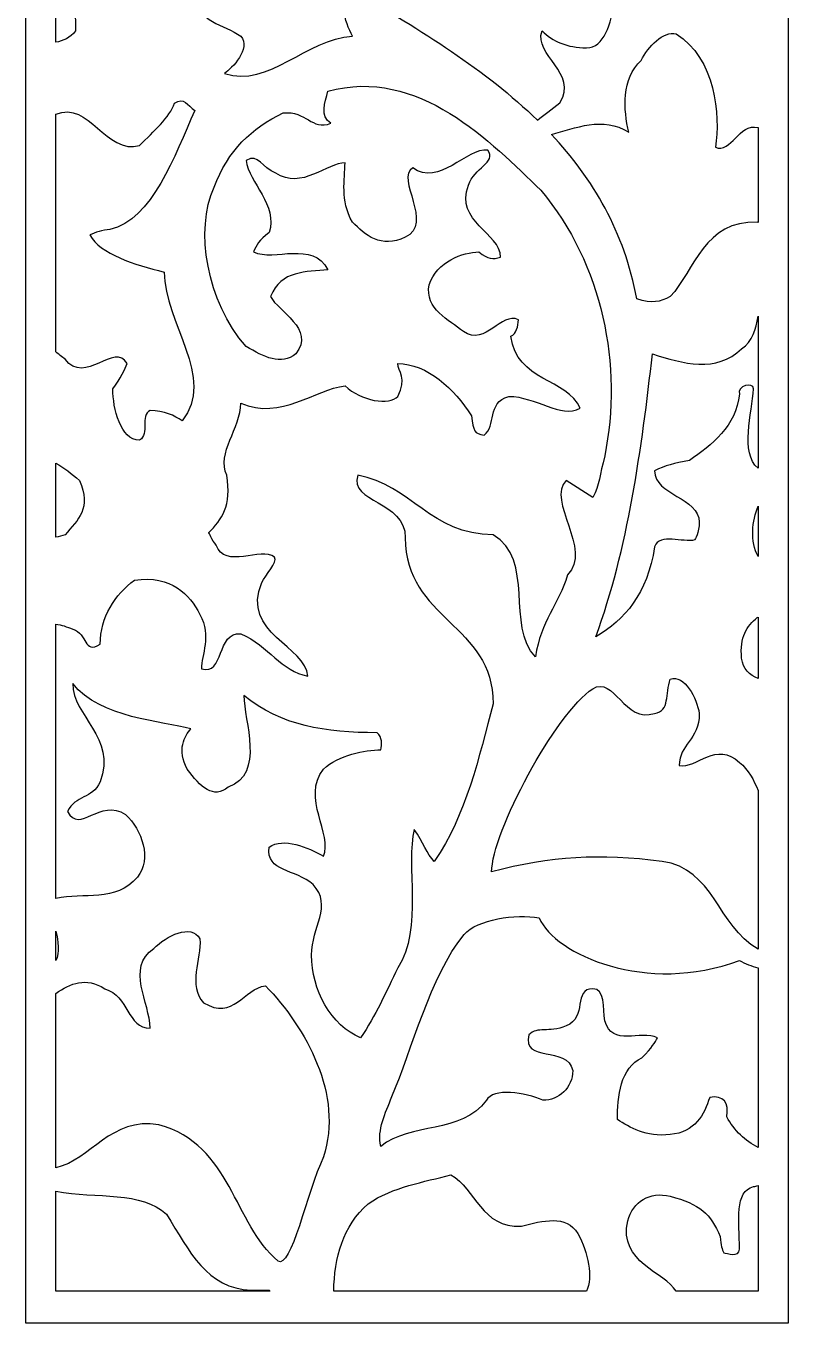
# Model space of a CAD drawing. Header units: centimetres. Extents: x -21.2 to -16, y -9 to 9.
# Drawn here: x -21.17 to -15.98, y -9 to -0.16 of the extents above; entities that cross this region are included whole.
import ezdxf

# ---------------------------------------------------------------- set-up
doc = ezdxf.new("R2010")
doc.units = ezdxf.units.CM
doc.header["$MEASUREMENT"] = 0
doc.layers.add('layer 1', color=7, linetype='Continuous')

msp = doc.modelspace()

# ---------------------------------------------------------------- linework, layer by layer
at = {"layer": 'layer 1', "color": 250, "lineweight": 30}
for points, knots in [([(-15.97605, 9.00077), (-15.97605, 9.00077), (-21.16864, 9.00077), (-21.16864, 9.00077), (-21.16864, 9.00077), (-21.16864, 9.00077), (-21.16864, -9.00021), (-21.16864, -9.00021), (-21.16864, -9.00021), (-21.16864, -9.00021), (-15.97605, -9.00021), (-15.97605, -9.00021), (-15.97605, -9.00021), (-15.97605, -9.00021), (-15.97605, 9.00077), (-15.97605, 9.00077)], [0, 0, 0, 0, 0.2, 0.2, 0.2, 0.2, 0.4, 0.4, 0.4, 0.4, 0.6, 0.6, 0.6, 0.6, 1, 1, 1, 1]), ([(-19.48081, 0.85655), (-19.1276, 0.50961), (-18.68141, 0.23751), (-18.2379, -0.025), (-18.2379, -0.025), (-18.10667, 0.01027), (-18.16724, 0.18196), (-18.21772, 0.27793), (-18.21772, 0.27793), (-17.90474, 0.29314), (-17.65235, 0.63142), (-17.34948, 0.53042), (-17.34948, 0.53042), (-17.39996, 0.49506), (-17.53119, 0.36376), (-17.46046, 0.27793), (-17.46046, 0.27793), (-17.34948, 0.19711), (-17.15766, 0.18196), (-17.15766, 0.01027), (-17.15766, 0.01027), (-17.18288, -0.14124), (-17.22834, -0.30789), (-17.34948, -0.30789), (-17.34948, -0.30789), (-17.48072, -0.30789), (-17.58167, -0.26244), (-17.65235, -0.19173), (-17.65235, -0.19173), (-17.71294, -0.3584), (-17.39996, -0.47959), (-17.53119, -0.6816), (-17.53119, -0.6816), (-17.58554, -0.73024), (-17.64312, -0.76265), (-17.68282, -0.80184), (-17.68282, -0.80184), (-18.03637, -0.45699), (-18.48132, -0.18577), (-18.92356, 0.07599), (-18.92356, 0.07599), (-19.05538, 0.04057), (-18.99454, -0.1319), (-18.94383, -0.22828), (-18.94383, -0.22828), (-19.2582, -0.24357), (-19.51171, -0.58334), (-19.81592, -0.4819), (-19.81592, -0.4819), (-19.76522, -0.44639), (-19.6334, -0.3145), (-19.70445, -0.22828), (-19.70445, -0.22828), (-19.81592, -0.14712), (-20.00859, -0.1319), (-20.00859, 0.04057), (-20.00859, 0.04057), (-19.98325, 0.19275), (-19.93761, 0.36013), (-19.81592, 0.36013), (-19.81592, 0.36013), (-19.6841, 0.36013), (-19.5827, 0.31448), (-19.51171, 0.24346), (-19.51171, 0.24346), (-19.45086, 0.41086), (-19.76522, 0.5326), (-19.6334, 0.7355), (-19.6334, 0.7355), (-19.57869, 0.78446), (-19.52071, 0.81706), (-19.48081, 0.85655)], [0, 0, 0, 0, 0.0526316, 0.0526316, 0.0526316, 0.0526316, 0.1052632, 0.1052632, 0.1052632, 0.1052632, 0.1578947, 0.1578947, 0.1578947, 0.1578947, 0.2105263, 0.2105263, 0.2105263, 0.2105263, 0.2631579, 0.2631579, 0.2631579, 0.2631579, 0.3157895, 0.3157895, 0.3157895, 0.3157895, 0.3684211, 0.3684211, 0.3684211, 0.3684211, 0.4210526, 0.4210526, 0.4210526, 0.4210526, 0.4736842, 0.4736842, 0.4736842, 0.4736842, 0.5263158, 0.5263158, 0.5263158, 0.5263158, 0.5789474, 0.5789474, 0.5789474, 0.5789474, 0.6315789, 0.6315789, 0.6315789, 0.6315789, 0.6842105, 0.6842105, 0.6842105, 0.6842105, 0.7368421, 0.7368421, 0.7368421, 0.7368421, 0.7894737, 0.7894737, 0.7894737, 0.7894737, 0.8421053, 0.8421053, 0.8421053, 0.8421053, 0.8947368, 0.8947368, 0.8947368, 0.8947368, 1, 1, 1, 1]), ([(-20.96455, 0.16315), (-20.96455, 0.16315), (-20.96455, -0.26957), (-20.96455, -0.26957), (-20.96455, -0.26957), (-20.9142, -0.26192), (-20.86809, -0.23905), (-20.82999, -0.19277), (-20.82999, -0.19277), (-20.82999, -0.1319), (-20.82999, -0.0761), (-20.85027, 0.02534), (-20.85027, 0.02534), (-20.87693, 0.09203), (-20.91697, 0.13513), (-20.96455, 0.16315)], [0, 0, 0, 0, 0.2, 0.2, 0.2, 0.2, 0.4, 0.4, 0.4, 0.4, 0.6, 0.6, 0.6, 0.6, 1, 1, 1, 1]), ([(-16.18014, -1.49741), (-16.18014, -1.49741), (-16.18014, -0.85093), (-16.18014, -0.85093), (-16.18014, -0.85093), (-16.31205, -0.81732), (-16.36338, -1.03148), (-16.47114, -0.98459), (-16.47114, -0.98459), (-16.4358, -0.76744), (-16.47114, -0.37859), (-16.73868, -0.21194), (-16.73868, -0.21194), (-16.82448, -0.19173), (-16.9305, -0.2978), (-16.97593, -0.39374), (-16.97593, -0.39374), (-17.11224, -0.51494), (-17.09708, -0.7321), (-17.06175, -0.8836), (-17.06175, -0.8836), (-17.23825, -0.76845), (-17.42639, -0.85749), (-17.58853, -0.89799), (-17.58853, -0.89799), (-17.30403, -1.2017), (-17.09116, -1.56236), (-17.00699, -2.01886), (-17.00699, -2.01886), (-16.90051, -2.05436), (-16.84989, -2.03921), (-16.77882, -2.00363), (-16.77882, -2.00363), (-16.61151, -1.82103), (-16.5456, -1.48118), (-16.18559, -1.4964), (-16.18559, -1.4964), (-16.18559, -1.4964), (-16.18014, -1.49741), (-16.18014, -1.49741)], [0, 0, 0, 0, 0.0909091, 0.0909091, 0.0909091, 0.0909091, 0.1818182, 0.1818182, 0.1818182, 0.1818182, 0.2727273, 0.2727273, 0.2727273, 0.2727273, 0.3636364, 0.3636364, 0.3636364, 0.3636364, 0.4545455, 0.4545455, 0.4545455, 0.4545455, 0.5454545, 0.5454545, 0.5454545, 0.5454545, 0.6363636, 0.6363636, 0.6363636, 0.6363636, 0.7272727, 0.7272727, 0.7272727, 0.7272727, 0.8181818, 0.8181818, 0.8181818, 0.8181818, 1, 1, 1, 1]), ([(-20.96455, -4.23656), (-20.96455, -4.23656), (-20.96455, -6.10585), (-20.96455, -6.10585), (-20.96455, -6.10585), (-20.77551, -6.06309), (-20.55816, -6.13632), (-20.40915, -5.96013), (-20.40915, -5.96013), (-20.30774, -5.8384), (-20.37872, -5.63552), (-20.49028, -5.53406), (-20.49028, -5.53406), (-20.66267, -5.41739), (-20.80463, -5.67102), (-20.88576, -5.51376), (-20.88576, -5.51376), (-20.82999, -5.3971), (-20.71843, -5.4326), (-20.66267, -5.31087), (-20.66267, -5.31087), (-20.55112, -5.00654), (-20.85027, -4.86451), (-20.85027, -4.64131), (-20.85027, -4.64131), (-20.66267, -4.87973), (-20.23676, -4.89495), (-20.04409, -4.95075), (-20.04409, -4.95075), (-20.08972, -4.99639), (-20.14042, -5.09275), (-20.06944, -5.22463), (-20.06944, -5.22463), (-19.98325, -5.34637), (-19.88691, -5.4326), (-19.79057, -5.34637), (-19.79057, -5.34637), (-19.53707, -5.26015), (-19.6841, -4.89495), (-19.6841, -4.72248), (-19.6841, -4.72248), (-19.43058, -4.93045), (-19.12635, -4.9761), (-18.77651, -4.9761), (-18.77651, -4.9761), (-18.74102, -5.00654), (-18.74102, -5.05726), (-18.75123, -5.09275), (-18.75123, -5.09275), (-18.85771, -5.09275), (-19.04017, -5.12826), (-19.14158, -5.22463), (-19.14158, -5.22463), (-19.29369, -5.41739), (-19.07566, -5.67102), (-19.14158, -5.81811), (-19.14158, -5.81811), (-19.24805, -5.75726), (-19.41537, -5.68624), (-19.51171, -5.75726), (-19.51171, -5.75726), (-19.53707, -5.92464), (-19.32918, -5.90434), (-19.21256, -6.01088), (-19.21256, -6.01088), (-19.07566, -6.15798), (-19.22269, -6.30001), (-19.22269, -6.49274), (-19.22269, -6.49274), (-19.22269, -6.72608), (-19.09087, -6.97463), (-18.88806, -7.0558), (-18.88806, -7.0558), (-18.78665, -6.90361), (-18.71567, -6.74638), (-18.63456, -6.57898), (-18.63456, -6.57898), (-18.46214, -6.31014), (-18.58385, -5.87392), (-18.523, -5.63552), (-18.523, -5.63552), (-18.46214, -5.72174), (-18.43689, -5.8029), (-18.38612, -5.85362), (-18.38612, -5.85362), (-18.16808, -5.53406), (-18.08189, -5.14348), (-17.98556, -4.77827), (-17.98556, -4.77827), (-17.98556, -4.23553), (-18.58385, -4.20509), (-18.58385, -3.64712), (-18.58385, -3.64712), (-18.58385, -3.3935), (-18.96919, -3.40872), (-18.90833, -3.22103), (-18.90833, -3.22103), (-18.54835, -3.28697), (-18.4064, -3.62683), (-17.98556, -3.62683), (-17.98556, -3.62683), (-17.69662, -3.79422), (-17.89937, -4.25074), (-17.69662, -4.45871), (-17.69662, -4.45871), (-17.66106, -4.21524), (-17.53937, -4.10363), (-17.47854, -3.90074), (-17.47854, -3.90074), (-17.30614, -3.72828), (-17.62557, -3.3935), (-17.48875, -3.25653), (-17.48875, -3.25653), (-17.48875, -3.25653), (-17.30614, -3.3732), (-17.30614, -3.3732), (-17.30614, -3.3732), (-17.26051, -3.28697), (-17.26051, -3.22103), (-17.22501, -3.08915), (-17.22501, -3.08915), (-17.10333, -2.47537), (-17.23516, -1.78551), (-17.66106, -1.27827), (-17.66106, -1.27827), (-17.9957, -0.95364), (-18.49764, -0.43119), (-19.11115, -0.60364), (-19.11115, -0.60364), (-19.13143, -0.67973), (-19.16693, -0.77609), (-19.09087, -0.82176), (-19.09087, -0.82176), (-19.22269, -0.87248), (-19.2582, -0.73552), (-19.41537, -0.75075), (-19.41537, -0.75075), (-19.6334, -0.85726), (-19.79057, -1.00437), (-19.88691, -1.25798), (-19.88691, -1.25798), (-20.0188, -1.54712), (-19.93761, -2.03921), (-19.66888, -2.34349), (-19.66888, -2.34349), (-19.5472, -2.41451), (-19.43058, -2.47537), (-19.32918, -2.39421), (-19.32918, -2.39421), (-19.19736, -2.22176), (-19.45086, -2.10509), (-19.50156, -2.00363), (-19.50156, -2.00363), (-19.43058, -1.82103), (-19.2582, -1.83626), (-19.11115, -1.82103), (-19.11115, -1.82103), (-19.21256, -1.6182), (-19.47621, -1.76524), (-19.61818, -1.69928), (-19.61818, -1.69928), (-19.59797, -1.65363), (-19.5827, -1.6182), (-19.51171, -1.56739), (-19.51171, -1.56739), (-19.45086, -1.37974), (-19.6486, -1.22756), (-19.66888, -1.07538), (-19.66888, -1.07538), (-19.5827, -1.02466), (-19.5624, -1.1261), (-19.46607, -1.16162), (-19.46607, -1.16162), (-19.29369, -1.27827), (-19.11115, -1.09066), (-18.99454, -1.09066), (-18.99454, -1.09066), (-18.99454, -1.20726), (-19.03002, -1.34422), (-18.94383, -1.4964), (-18.94383, -1.4964), (-18.85771, -1.58262), (-18.75123, -1.679), (-18.58385, -1.59784), (-18.58385, -1.59784), (-18.38612, -1.51168), (-18.65483, -1.1921), (-18.53315, -1.1261), (-18.53315, -1.1261), (-18.35569, -1.25798), (-18.16808, -0.98914), (-18.02104, -1.00437), (-18.02104, -1.00437), (-17.96021, -1.09066), (-18.11746, -1.1261), (-18.15287, -1.24278), (-18.15287, -1.24278), (-18.24921, -1.4964), (-17.93486, -1.56739), (-17.93486, -1.7348), (-17.93486, -1.7348), (-17.98556, -1.75002), (-18.02104, -1.75002), (-18.08189, -1.69928), (-18.08189, -1.69928), (-18.18837, -1.69928), (-18.3709, -1.76524), (-18.4216, -1.92248), (-18.4216, -1.92248), (-18.45204, -2.08987), (-18.28472, -2.16089), (-18.18837, -2.24203), (-18.18837, -2.24203), (-18.03119, -2.34349), (-17.93486, -2.10509), (-17.81318, -2.16089), (-17.81318, -2.16089), (-17.81318, -2.20654), (-17.82837, -2.25725), (-17.86387, -2.27248), (-17.86387, -2.27248), (-17.82837, -2.5819), (-17.47854, -2.56161), (-17.39233, -2.76451), (-17.39233, -2.76451), (-17.52416, -2.83553), (-17.69662, -2.68335), (-17.87908, -2.68335), (-17.87908, -2.68335), (-18.03119, -2.72899), (-17.96021, -2.88625), (-18.04641, -2.94711), (-18.04641, -2.94711), (-18.11746, -2.93697), (-18.11746, -2.92174), (-18.1326, -2.81523), (-18.1326, -2.81523), (-18.24921, -2.63263), (-18.43689, -2.46023), (-18.63456, -2.46023), (-18.63456, -2.46023), (-18.63456, -2.51089), (-18.56862, -2.56161), (-18.63456, -2.68335), (-18.63456, -2.68335), (-18.69032, -2.74929), (-18.88806, -2.71378), (-18.99454, -2.61233), (-18.99454, -2.61233), (-19.19736, -2.63263), (-19.43058, -2.85074), (-19.70445, -2.72899), (-19.70445, -2.72899), (-19.70445, -2.90147), (-19.8717, -3.06886), (-19.80071, -3.22103), (-19.80071, -3.22103), (-19.76522, -3.429), (-19.8362, -3.52538), (-19.92241, -3.61162), (-19.92241, -3.61162), (-19.92241, -3.61162), (-19.90213, -3.66233), (-19.8717, -3.69783), (-19.8717, -3.69783), (-19.81592, -3.86523), (-19.5624, -3.70798), (-19.47621, -3.779), (-19.47621, -3.779), (-19.45086, -3.81452), (-19.53707, -3.90074), (-19.5624, -3.95147), (-19.5624, -3.95147), (-19.70445, -4.30145), (-19.2582, -4.38769), (-19.24805, -4.59059), (-19.24805, -4.59059), (-19.43058, -4.55509), (-19.51171, -4.38769), (-19.70445, -4.30145), (-19.70445, -4.30145), (-19.8717, -4.28626), (-19.81592, -4.59059), (-19.97311, -4.53987), (-19.97311, -4.53987), (-19.97311, -4.44349), (-19.90213, -4.32175), (-19.98325, -4.16959), (-19.98325, -4.16959), (-20.05422, -4.03264), (-20.17592, -3.90074), (-20.42943, -3.93625), (-20.42943, -3.93625), (-20.56126, -4.03264), (-20.66267, -4.18987), (-20.66267, -4.37247), (-20.66267, -4.37247), (-20.77928, -4.44349), (-20.74379, -4.30145), (-20.85027, -4.27103), (-20.85027, -4.27103), (-20.8895, -4.25256), (-20.92741, -4.24144), (-20.96455, -4.23656)], [0, 0, 0, 0, 0.012987, 0.012987, 0.012987, 0.012987, 0.025974, 0.025974, 0.025974, 0.025974, 0.038961, 0.038961, 0.038961, 0.038961, 0.0519481, 0.0519481, 0.0519481, 0.0519481, 0.0649351, 0.0649351, 0.0649351, 0.0649351, 0.0779221, 0.0779221, 0.0779221, 0.0779221, 0.0909091, 0.0909091, 0.0909091, 0.0909091, 0.1038961, 0.1038961, 0.1038961, 0.1038961, 0.1168831, 0.1168831, 0.1168831, 0.1168831, 0.1298701, 0.1298701, 0.1298701, 0.1298701, 0.1428571, 0.1428571, 0.1428571, 0.1428571, 0.1558442, 0.1558442, 0.1558442, 0.1558442, 0.1688312, 0.1688312, 0.1688312, 0.1688312, 0.1818182, 0.1818182, 0.1818182, 0.1818182, 0.1948052, 0.1948052, 0.1948052, 0.1948052, 0.2077922, 0.2077922, 0.2077922, 0.2077922, 0.2207792, 0.2207792, 0.2207792, 0.2207792, 0.2337662, 0.2337662, 0.2337662, 0.2337662, 0.2467532, 0.2467532, 0.2467532, 0.2467532, 0.2597403, 0.2597403, 0.2597403, 0.2597403, 0.2727273, 0.2727273, 0.2727273, 0.2727273, 0.2857143, 0.2857143, 0.2857143, 0.2857143, 0.2987013, 0.2987013, 0.2987013, 0.2987013, 0.3116883, 0.3116883, 0.3116883, 0.3116883, 0.3246753, 0.3246753, 0.3246753, 0.3246753, 0.3376623, 0.3376623, 0.3376623, 0.3376623, 0.3506494, 0.3506494, 0.3506494, 0.3506494, 0.3636364, 0.3636364, 0.3636364, 0.3636364, 0.3766234, 0.3766234, 0.3766234, 0.3766234, 0.3896104, 0.3896104, 0.3896104, 0.3896104, 0.4025974, 0.4025974, 0.4025974, 0.4025974, 0.4155844, 0.4155844, 0.4155844, 0.4155844, 0.4285714, 0.4285714, 0.4285714, 0.4285714, 0.4415584, 0.4415584, 0.4415584, 0.4415584, 0.4545455, 0.4545455, 0.4545455, 0.4545455, 0.4675325, 0.4675325, 0.4675325, 0.4675325, 0.4805195, 0.4805195, 0.4805195, 0.4805195, 0.4935065, 0.4935065, 0.4935065, 0.4935065, 0.5064935, 0.5064935, 0.5064935, 0.5064935, 0.5194805, 0.5194805, 0.5194805, 0.5194805, 0.5324675, 0.5324675, 0.5324675, 0.5324675, 0.5454545, 0.5454545, 0.5454545, 0.5454545, 0.5584416, 0.5584416, 0.5584416, 0.5584416, 0.5714286, 0.5714286, 0.5714286, 0.5714286, 0.5844156, 0.5844156, 0.5844156, 0.5844156, 0.5974026, 0.5974026, 0.5974026, 0.5974026, 0.6103896, 0.6103896, 0.6103896, 0.6103896, 0.6233766, 0.6233766, 0.6233766, 0.6233766, 0.6363636, 0.6363636, 0.6363636, 0.6363636, 0.6493506, 0.6493506, 0.6493506, 0.6493506, 0.6623377, 0.6623377, 0.6623377, 0.6623377, 0.6753247, 0.6753247, 0.6753247, 0.6753247, 0.6883117, 0.6883117, 0.6883117, 0.6883117, 0.7012987, 0.7012987, 0.7012987, 0.7012987, 0.7142857, 0.7142857, 0.7142857, 0.7142857, 0.7272727, 0.7272727, 0.7272727, 0.7272727, 0.7402597, 0.7402597, 0.7402597, 0.7402597, 0.7532468, 0.7532468, 0.7532468, 0.7532468, 0.7662338, 0.7662338, 0.7662338, 0.7662338, 0.7792208, 0.7792208, 0.7792208, 0.7792208, 0.7922078, 0.7922078, 0.7922078, 0.7922078, 0.8051948, 0.8051948, 0.8051948, 0.8051948, 0.8181818, 0.8181818, 0.8181818, 0.8181818, 0.8311688, 0.8311688, 0.8311688, 0.8311688, 0.8441558, 0.8441558, 0.8441558, 0.8441558, 0.8571429, 0.8571429, 0.8571429, 0.8571429, 0.8701299, 0.8701299, 0.8701299, 0.8701299, 0.8831169, 0.8831169, 0.8831169, 0.8831169, 0.8961039, 0.8961039, 0.8961039, 0.8961039, 0.9090909, 0.9090909, 0.9090909, 0.9090909, 0.9220779, 0.9220779, 0.9220779, 0.9220779, 0.9350649, 0.9350649, 0.9350649, 0.9350649, 0.9480519, 0.9480519, 0.9480519, 0.9480519, 0.961039, 0.961039, 0.961039, 0.961039, 0.974026, 0.974026, 0.974026, 0.974026, 1, 1, 1, 1]), ([(-20.96455, -0.76018), (-20.96455, -0.76018), (-20.96455, -2.3794), (-20.96455, -2.3794), (-20.96455, -2.3794), (-20.94576, -2.39728), (-20.9249, -2.41428), (-20.90097, -2.42973), (-20.90097, -2.42973), (-20.76914, -2.61233), (-20.56126, -2.30798), (-20.48013, -2.46023), (-20.48013, -2.46023), (-20.49028, -2.49567), (-20.52576, -2.56161), (-20.57647, -2.63263), (-20.57647, -2.63263), (-20.57647, -2.76451), (-20.52576, -2.98263), (-20.39395, -2.98263), (-20.39395, -2.98263), (-20.32296, -2.93697), (-20.39395, -2.81523), (-20.32296, -2.77974), (-20.32296, -2.77974), (-20.22663, -2.77974), (-20.15563, -2.81523), (-20.10493, -2.85074), (-20.10493, -2.85074), (-19.8717, -2.56161), (-20.22663, -2.17609), (-20.22663, -1.83626), (-20.22663, -1.83626), (-20.42943, -1.78551), (-20.66267, -1.7145), (-20.73366, -1.58262), (-20.73366, -1.58262), (-20.69815, -1.56739), (-20.64745, -1.54712), (-20.59674, -1.54712), (-20.59674, -1.54712), (-20.30774, -1.48118), (-20.15563, -1.03986), (-20.0188, -0.73552), (-20.0188, -0.73552), (-20.06944, -0.70002), (-20.08972, -0.63916), (-20.15563, -0.6848), (-20.15563, -0.6848), (-20.19113, -0.78624), (-20.29761, -0.87248), (-20.39395, -0.97392), (-20.39395, -0.97392), (-20.62475, -1.03778), (-20.73663, -0.66393), (-20.96455, -0.76018)], [0, 0, 0, 0, 0.0666667, 0.0666667, 0.0666667, 0.0666667, 0.1333333, 0.1333333, 0.1333333, 0.1333333, 0.2, 0.2, 0.2, 0.2, 0.2666667, 0.2666667, 0.2666667, 0.2666667, 0.3333333, 0.3333333, 0.3333333, 0.3333333, 0.4, 0.4, 0.4, 0.4, 0.4666667, 0.4666667, 0.4666667, 0.4666667, 0.5333333, 0.5333333, 0.5333333, 0.5333333, 0.6, 0.6, 0.6, 0.6, 0.6666667, 0.6666667, 0.6666667, 0.6666667, 0.7333333, 0.7333333, 0.7333333, 0.7333333, 0.8, 0.8, 0.8, 0.8, 0.8666667, 0.8666667, 0.8666667, 0.8666667, 1, 1, 1, 1]), ([(-16.18014, -3.17219), (-16.18014, -3.17219), (-16.18014, -2.1372), (-16.18014, -2.1372), (-16.18014, -2.1372), (-16.19324, -2.22526), (-16.21789, -2.30862), (-16.29207, -2.35871), (-16.29207, -2.35871), (-16.46446, -2.5261), (-16.69263, -2.46023), (-16.90051, -2.39421), (-16.90051, -2.39421), (-16.9715, -3.03334), (-17.06791, -3.72828), (-17.28587, -4.32175), (-17.28587, -4.32175), (-17.08813, -4.20509), (-16.93601, -4.03264), (-16.8853, -3.70798), (-16.8853, -3.70798), (-16.84989, -3.61162), (-16.69263, -3.68263), (-16.61151, -3.66233), (-16.61151, -3.66233), (-16.61151, -3.66233), (-16.58108, -3.61162), (-16.58108, -3.5406), (-16.58108, -3.5406), (-16.58108, -3.3732), (-16.8853, -3.35799), (-16.8853, -3.19059), (-16.8853, -3.19059), (-16.81433, -3.15509), (-16.75354, -3.13986), (-16.64707, -3.11958), (-16.64707, -3.11958), (-16.49996, -3.01813), (-16.32764, -2.88625), (-16.30729, -2.66812), (-16.30729, -2.66812), (-16.32764, -2.61233), (-16.21094, -2.5819), (-16.21094, -2.63263), (-16.21094, -2.63263), (-16.22005, -2.79549), (-16.30567, -3.07127), (-16.18014, -3.17219)], [0, 0, 0, 0, 0.0769231, 0.0769231, 0.0769231, 0.0769231, 0.1538462, 0.1538462, 0.1538462, 0.1538462, 0.2307692, 0.2307692, 0.2307692, 0.2307692, 0.3076923, 0.3076923, 0.3076923, 0.3076923, 0.3846154, 0.3846154, 0.3846154, 0.3846154, 0.4615385, 0.4615385, 0.4615385, 0.4615385, 0.5384615, 0.5384615, 0.5384615, 0.5384615, 0.6153846, 0.6153846, 0.6153846, 0.6153846, 0.6923077, 0.6923077, 0.6923077, 0.6923077, 0.7692308, 0.7692308, 0.7692308, 0.7692308, 0.8461538, 0.8461538, 0.8461538, 0.8461538, 1, 1, 1, 1]), ([(-20.96455, -3.13892), (-20.96455, -3.13892), (-20.96455, -3.64431), (-20.96455, -3.64431), (-20.96455, -3.64431), (-20.94398, -3.63858), (-20.92283, -3.63272), (-20.90097, -3.62683), (-20.90097, -3.62683), (-20.81477, -3.52538), (-20.71843, -3.44421), (-20.80463, -3.25653), (-20.80463, -3.25653), (-20.85804, -3.20928), (-20.90976, -3.16951), (-20.96455, -3.13892)], [0, 0, 0, 0, 0.2, 0.2, 0.2, 0.2, 0.4, 0.4, 0.4, 0.4, 0.6, 0.6, 0.6, 0.6, 1, 1, 1, 1]), ([(-16.18014, -3.77536), (-16.18014, -3.77536), (-16.18014, -3.43209), (-16.18014, -3.43209), (-16.18014, -3.43209), (-16.22111, -3.5311), (-16.23552, -3.67301), (-16.18014, -3.77536)], [0, 0, 0, 0, 0.3333333, 0.3333333, 0.3333333, 0.3333333, 1, 1, 1, 1]), ([(-16.18014, -4.60728), (-16.18014, -4.60728), (-16.18014, -4.18928), (-16.18014, -4.18928), (-16.18014, -4.18928), (-16.18014, -4.18928), (-16.18559, -4.18987), (-16.18559, -4.18987), (-16.18559, -4.18987), (-16.25659, -4.25074), (-16.30729, -4.32175), (-16.29207, -4.46886), (-16.29207, -4.46886), (-16.2841, -4.5446), (-16.23776, -4.58273), (-16.18014, -4.60728)], [0, 0, 0, 0, 0.2, 0.2, 0.2, 0.2, 0.4, 0.4, 0.4, 0.4, 0.6, 0.6, 0.6, 0.6, 1, 1, 1, 1]), ([(-16.18014, -6.45198), (-16.18014, -6.45198), (-16.18014, -5.36959), (-16.18014, -5.36959), (-16.18014, -5.36959), (-16.21082, -5.29919), (-16.24373, -5.2279), (-16.30729, -5.17898), (-16.30729, -5.17898), (-16.46446, -5.02683), (-16.5963, -5.22463), (-16.71799, -5.19928), (-16.71799, -5.19928), (-16.71799, -5.05726), (-16.58108, -5.02683), (-16.58108, -4.84421), (-16.58108, -4.84421), (-16.5963, -4.74277), (-16.68248, -4.57537), (-16.77882, -4.61089), (-16.77882, -4.61089), (-16.81433, -4.71233), (-16.77882, -4.82901), (-16.8853, -4.84421), (-16.8853, -4.84421), (-17.08813, -4.91523), (-17.16425, -4.58552), (-17.30614, -4.67683), (-17.30614, -4.67683), (-17.55965, -4.83913), (-17.9957, -5.66087), (-17.9957, -5.92464), (-17.9957, -5.92464), (-17.59521, -5.81811), (-17.25543, -5.79783), (-16.8346, -5.85362), (-16.8346, -5.85362), (-16.48194, -5.89982), (-16.45948, -6.29022), (-16.18014, -6.45198)], [0, 0, 0, 0, 0.0909091, 0.0909091, 0.0909091, 0.0909091, 0.1818182, 0.1818182, 0.1818182, 0.1818182, 0.2727273, 0.2727273, 0.2727273, 0.2727273, 0.3636364, 0.3636364, 0.3636364, 0.3636364, 0.4545455, 0.4545455, 0.4545455, 0.4545455, 0.5454545, 0.5454545, 0.5454545, 0.5454545, 0.6363636, 0.6363636, 0.6363636, 0.6363636, 0.7272727, 0.7272727, 0.7272727, 0.7272727, 0.8181818, 0.8181818, 0.8181818, 0.8181818, 1, 1, 1, 1]), ([(-20.96455, -6.75317), (-20.96455, -6.75317), (-20.96455, -7.94172), (-20.96455, -7.94172), (-20.96455, -7.94172), (-20.72777, -7.89001), (-20.59013, -7.59112), (-20.26212, -7.64927), (-20.26212, -7.64927), (-19.76522, -7.78623), (-19.75509, -8.32391), (-19.45086, -8.57753), (-19.45086, -8.57753), (-19.36466, -8.6384), (-19.25312, -8.11087), (-19.14158, -7.86739), (-19.14158, -7.86739), (-19.00467, -7.44637), (-19.2582, -6.98985), (-19.53707, -6.70072), (-19.53707, -6.70072), (-19.6841, -6.72101), (-19.75509, -6.93913), (-19.95788, -6.81739), (-19.95788, -6.81739), (-20.06944, -6.70072), (-19.97311, -6.51811), (-19.98325, -6.38116), (-19.98325, -6.38116), (-20.04409, -6.27464), (-20.21141, -6.36088), (-20.29761, -6.4471), (-20.29761, -6.4471), (-20.49028, -6.57898), (-20.32296, -6.81739), (-20.32296, -6.98985), (-20.32296, -6.98985), (-20.48013, -6.98985), (-20.46493, -6.77173), (-20.63225, -6.72101), (-20.63225, -6.72101), (-20.76063, -6.63861), (-20.86586, -6.68473), (-20.96455, -6.75317)], [0, 0, 0, 0, 0.0833333, 0.0833333, 0.0833333, 0.0833333, 0.1666667, 0.1666667, 0.1666667, 0.1666667, 0.25, 0.25, 0.25, 0.25, 0.3333333, 0.3333333, 0.3333333, 0.3333333, 0.4166667, 0.4166667, 0.4166667, 0.4166667, 0.5, 0.5, 0.5, 0.5, 0.5833333, 0.5833333, 0.5833333, 0.5833333, 0.6666667, 0.6666667, 0.6666667, 0.6666667, 0.75, 0.75, 0.75, 0.75, 0.8333333, 0.8333333, 0.8333333, 0.8333333, 1, 1, 1, 1]), ([(-16.18014, -7.80356), (-16.18014, -7.80356), (-16.18014, -6.57821), (-16.18014, -6.57821), (-16.18014, -6.57821), (-16.22443, -6.56654), (-16.26821, -6.55107), (-16.30729, -6.52826), (-16.30729, -6.52826), (-16.94108, -6.76666), (-17.56472, -6.48767), (-17.6712, -6.23912), (-17.6712, -6.23912), (-17.83345, -6.2087), (-18.09204, -6.24927), (-18.18331, -6.35073), (-18.18331, -6.35073), (-18.41652, -6.63985), (-18.53828, -7.13695), (-18.6751, -7.45652), (-18.6751, -7.45652), (-18.72074, -7.57318), (-18.77651, -7.67971), (-18.75123, -7.79637), (-18.75123, -7.79637), (-18.54835, -7.62897), (-18.20358, -7.71521), (-18.03119, -7.48188), (-18.03119, -7.48188), (-17.98556, -7.39565), (-17.76754, -7.42608), (-17.64585, -7.48188), (-17.64585, -7.48188), (-17.53937, -7.48188), (-17.44304, -7.39565), (-17.44304, -7.27898), (-17.44304, -7.27898), (-17.47854, -7.10651), (-17.79289, -7.22825), (-17.74219, -7.0355), (-17.74219, -7.0355), (-17.68133, -6.97463), (-17.61035, -7.02537), (-17.48875, -6.97463), (-17.48875, -6.97463), (-17.34163, -6.91884), (-17.44304, -6.72101), (-17.30614, -6.72101), (-17.30614, -6.72101), (-17.22501, -6.72101), (-17.23516, -6.85289), (-17.22501, -6.93913), (-17.22501, -6.93913), (-17.17437, -7.12174), (-16.98163, -7), (-16.86502, -7.0558), (-16.86502, -7.0558), (-16.8853, -7.08624), (-16.90051, -7.12174), (-16.9715, -7.19275), (-16.9715, -7.19275), (-17.11853, -7.25362), (-17.13883, -7.46159), (-17.13883, -7.61377), (-17.13883, -7.61377), (-17.05262, -7.66449), (-16.94615, -7.7355), (-16.77882, -7.71521), (-16.77882, -7.71521), (-16.61151, -7.7), (-16.5456, -7.57825), (-16.51009, -7.46159), (-16.51009, -7.46159), (-16.41376, -7.44637), (-16.37828, -7.49709), (-16.39348, -7.59348), (-16.39348, -7.59348), (-16.34298, -7.69242), (-16.26714, -7.75639), (-16.18014, -7.80356)], [0, 0, 0, 0, 0.047619, 0.047619, 0.047619, 0.047619, 0.0952381, 0.0952381, 0.0952381, 0.0952381, 0.1428571, 0.1428571, 0.1428571, 0.1428571, 0.1904762, 0.1904762, 0.1904762, 0.1904762, 0.2380952, 0.2380952, 0.2380952, 0.2380952, 0.2857143, 0.2857143, 0.2857143, 0.2857143, 0.3333333, 0.3333333, 0.3333333, 0.3333333, 0.3809524, 0.3809524, 0.3809524, 0.3809524, 0.4285714, 0.4285714, 0.4285714, 0.4285714, 0.4761905, 0.4761905, 0.4761905, 0.4761905, 0.5238095, 0.5238095, 0.5238095, 0.5238095, 0.5714286, 0.5714286, 0.5714286, 0.5714286, 0.6190476, 0.6190476, 0.6190476, 0.6190476, 0.6666667, 0.6666667, 0.6666667, 0.6666667, 0.7142857, 0.7142857, 0.7142857, 0.7142857, 0.7619048, 0.7619048, 0.7619048, 0.7619048, 0.8095238, 0.8095238, 0.8095238, 0.8095238, 0.8571429, 0.8571429, 0.8571429, 0.8571429, 0.9047619, 0.9047619, 0.9047619, 0.9047619, 1, 1, 1, 1]), ([(-20.96455, -6.32923), (-20.96455, -6.32923), (-20.96455, -6.5297), (-20.96455, -6.5297), (-20.96455, -6.5297), (-20.9405, -6.47236), (-20.94734, -6.39951), (-20.96455, -6.32923)], [0, 0, 0, 0, 0.3333333, 0.3333333, 0.3333333, 0.3333333, 1, 1, 1, 1]), ([(-19.07161, -8.78305), (-19.07161, -8.78305), (-17.35025, -8.78305), (-17.35025, -8.78305), (-17.35025, -8.78305), (-17.30323, -8.68492), (-17.33966, -8.52167), (-17.40755, -8.38986), (-17.40755, -8.38986), (-17.48875, -8.25797), (-17.64585, -8.30362), (-17.79289, -8.33913), (-17.79289, -8.33913), (-18.06669, -8.35434), (-18.10218, -8.0855), (-18.27457, -7.98912), (-18.27457, -7.98912), (-18.45204, -8.03985), (-18.67003, -8.07029), (-18.83735, -8.18696), (-18.83735, -8.18696), (-19.00976, -8.33825), (-19.06666, -8.55634), (-19.07161, -8.78305)], [0, 0, 0, 0, 0.1428571, 0.1428571, 0.1428571, 0.1428571, 0.2857143, 0.2857143, 0.2857143, 0.2857143, 0.4285714, 0.4285714, 0.4285714, 0.4285714, 0.5714286, 0.5714286, 0.5714286, 0.5714286, 0.7142857, 0.7142857, 0.7142857, 0.7142857, 1, 1, 1, 1]), ([(-20.96455, -8.10119), (-20.96455, -8.10119), (-20.96455, -8.78305), (-20.96455, -8.78305), (-20.96455, -8.78305), (-20.96455, -8.78305), (-19.50666, -8.78305), (-19.50666, -8.78305), (-19.50666, -8.78305), (-19.50831, -8.78047), (-19.51, -8.77791), (-19.51171, -8.77536), (-19.51171, -8.77536), (-19.51171, -8.77536), (-19.5624, -8.77536), (-19.6334, -8.77536), (-19.6334, -8.77536), (-19.93761, -8.76521), (-20.05422, -8.51159), (-20.21141, -8.25797), (-20.21141, -8.25797), (-20.37867, -8.09842), (-20.68619, -8.1538), (-20.96455, -8.10119)], [0, 0, 0, 0, 0.1428571, 0.1428571, 0.1428571, 0.1428571, 0.2857143, 0.2857143, 0.2857143, 0.2857143, 0.4285714, 0.4285714, 0.4285714, 0.4285714, 0.5714286, 0.5714286, 0.5714286, 0.5714286, 0.7142857, 0.7142857, 0.7142857, 0.7142857, 1, 1, 1, 1]), ([(-16.73928, -8.78305), (-16.73928, -8.78305), (-16.18014, -8.78305), (-16.18014, -8.78305), (-16.18014, -8.78305), (-16.18014, -8.78305), (-16.18014, -8.06316), (-16.18014, -8.06316), (-16.18014, -8.06316), (-16.19041, -8.06561), (-16.20069, -8.06801), (-16.21094, -8.07029), (-16.21094, -8.07029), (-16.34279, -8.10072), (-16.30729, -8.30362), (-16.30729, -8.49637), (-16.30729, -8.49637), (-16.30729, -8.55724), (-16.39348, -8.52174), (-16.41376, -8.52174), (-16.41376, -8.52174), (-16.42905, -8.49637), (-16.42905, -8.47609), (-16.43911, -8.41015), (-16.43911, -8.41015), (-16.49996, -8.25797), (-16.58108, -8.18696), (-16.77882, -8.13624), (-16.77882, -8.13624), (-16.92079, -8.10072), (-17.03235, -8.17174), (-17.06791, -8.30362), (-17.06791, -8.30362), (-17.13418, -8.58804), (-16.81089, -8.65539), (-16.73928, -8.78305)], [0, 0, 0, 0, 0.1, 0.1, 0.1, 0.1, 0.2, 0.2, 0.2, 0.2, 0.3, 0.3, 0.3, 0.3, 0.4, 0.4, 0.4, 0.4, 0.5, 0.5, 0.5, 0.5, 0.6, 0.6, 0.6, 0.6, 0.7, 0.7, 0.7, 0.7, 0.8, 0.8, 0.8, 0.8, 1, 1, 1, 1])]:
    msp.add_open_spline(points, degree=3, knots=knots, dxfattribs=at)

doc.saveas('drawing.dxf')
